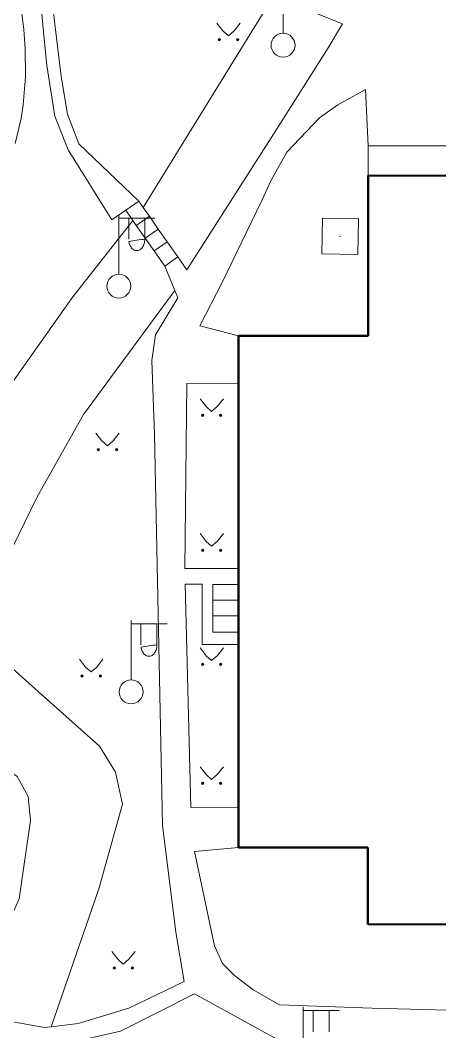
# Model space of a CAD drawing. Extents: x 1000 to 4000, y -5000 to -1000.
# Drawn here: x 1497.9 to 1532.9, y -4349.3 to -4264.8 of the extents above; entities that cross this region are included whole.
import ezdxf

# ---------------------------------------------------------------- set-up
doc = ezdxf.new("R2010")
doc.units = 0
doc.header["$MEASUREMENT"] = 0
for name, color, linetype in [('СЛОЙ_24', 7, 'CONTINUOUS'), ('СЛОЙ_25', 7, 'CONTINUOUS'), ('СЛОЙ_3', 7, 'CONTINUOUS'), ('СЛОЙ_37', 7, 'CONTINUOUS'), ('СЛОЙ_41', 7, 'CONTINUOUS'), ('СЛОЙ_50', 7, 'CONTINUOUS'), ('СЛОЙ_6', 7, 'CONTINUOUS'), ('СЛОЙ_7', 7, 'CONTINUOUS')]:
    doc.layers.add(name, color=color, linetype=linetype)

msp = doc.modelspace()

# ---------------------------------------------------------------- linework, layer by layer
at = {"layer": 'СЛОЙ_24', "color": 253, "linetype": 'Continuous', "lineweight": 0}
msp.add_line((1516.096, -4310.629), (1511.615, -4310.629), dxfattribs=at)
for points in [[(1506.692, -4280.684), (1505.54, -4281.469), (1501.882, -4275.621), (1501.08, -4273.586), (1500.771, -4272.804), (1500.111, -4268.596), (1499.794, -4265.488), (1499.387, -4260.919)], [(1500.47, -4261.377), (1500.72, -4264.643), (1501.288, -4269.505), (1501.832, -4272.659), (1502.784, -4275.132), (1507.785, -4279.921)], [(1523.603, -4267.105), (1524.788, -4265.105), (1522.342, -4264.122)], [(1523.603, -4267.105), (1519.27, -4273.934), (1511.796, -4285.66), (1511.035, -4284.579)], [(1526.951, -4275.303), (1526.701, -4270.596), (1524.396, -4271.856), (1522.877, -4272.96), (1520.146, -4275.817), (1518.835, -4278.173), (1518.067, -4279.877), (1514.755, -4286.715), (1512.881, -4290.343), (1516.096, -4291.164)], [(1509.943, -4285.342), (1510.78, -4287.379)], [(1510.78, -4287.379), (1511.041, -4288.013), (1509.162, -4291.087), (1508.87, -4293.235), (1509.079, -4299.417), (1509.747, -4332.083), (1510.874, -4341.022), (1511.573, -4345.136)], [(1516.096, -4295.182), (1511.796, -4295.147), (1511.615, -4310.629)], [(1511.66, -4311.924), (1513.07, -4311.924), (1513.07, -4316.979), (1516.096, -4316.979)], [(1511.66, -4311.924), (1512.13, -4330.584), (1516.096, -4330.636)], [(1516.096, -4333.937), (1512.424, -4334.26), (1514.11, -4342.147), (1514.781, -4343.634)], [(1514.781, -4343.634), (1515.779, -4344.636), (1517.335, -4345.839), (1519.52, -4347.084), (1527.284, -4347.369), (1536.755, -4347.61)], [(1511.573, -4345.136), (1506.949, -4347.371), (1502.715, -4348.641), (1500.471, -4348.92)], [(1512.435, -4346.165), (1506.255, -4349.296), (1501.599, -4350.34), (1499.936, -4350.541)], [(1512.435, -4346.165), (1523.833, -4352.428), (1531.693, -4370.388), (1531.308, -4371.205)], [(1499.892, -4348.992), (1495.238, -4348.155)], [(1500.471, -4348.92), (1499.892, -4348.992)]]:
    msp.add_lwpolyline(points, dxfattribs=at)
at = {"layer": 'СЛОЙ_25', "color": 253, "linetype": 'Continuous', "lineweight": 0}
for points in [[(1507.785, -4279.921), (1506.692, -4280.684)], [(1508.158, -4280.456), (1507.785, -4279.921)], [(1506.692, -4280.684), (1507.295, -4281.548)], [(1511.035, -4284.579), (1510.154, -4283.316), (1509.41, -4282.25), (1508.666, -4281.184), (1508.158, -4280.456)], [(1507.295, -4281.548), (1507.573, -4281.947), (1508.317, -4283.013), (1509.061, -4284.079), (1509.943, -4285.342)], [(1508.666, -4281.184), (1507.573, -4281.947)], [(1509.41, -4282.25), (1508.317, -4283.013)], [(1510.154, -4283.316), (1509.061, -4284.079)], [(1509.943, -4285.342), (1511.035, -4284.579)]]:
    msp.add_lwpolyline(points, dxfattribs=at)
at = {"layer": 'СЛОЙ_3', "color": 253, "linetype": 'Continuous', "lineweight": 0}
for p, q in [((1519.828, -4265.882), (1519.828, -4260.882)), ((1506.113, -4286.026), (1506.113, -4281.026)), ((1506.113, -4284.026), (1506.113, -4281.026)), ((1506.113, -4281.34), (1509.113, -4281.34)), ((1506.934, -4283.108), (1506.934, -4281.34)), ((1508.276, -4283.108), (1508.276, -4281.34)), ((1523.076, -4284.327), (1523.121, -4281.328)), ((1523.121, -4281.328), (1526.12, -4281.372)), ((1526.076, -4284.372), (1526.12, -4281.372)), ((1526.076, -4284.372), (1523.076, -4284.327)), ((1507.136, -4319.93), (1507.136, -4314.93)), ((1507.136, -4317.93), (1507.136, -4314.93)), ((1507.136, -4315.244), (1510.136, -4315.244)), ((1507.957, -4317.012), (1507.957, -4315.244)), ((1509.299, -4317.012), (1509.299, -4315.244)), ((1521.522, -4352.255), (1521.522, -4347.255)), ((1521.522, -4350.255), (1521.522, -4347.255)), ((1521.522, -4347.569), (1524.522, -4347.569)), ((1522.343, -4349.337), (1522.343, -4347.569)), ((1523.685, -4349.337), (1523.685, -4347.569))]:
    msp.add_line(p, q, dxfattribs=at)
for points in [[(1508.276, -4283.108, -0.035191), (1508.263, -4283.292, -0.036545), (1508.225, -4283.469, -0.03934), (1508.163, -4283.632, -0.0437), (1508.08, -4283.775, -0.049642), (1507.978, -4283.892, -0.056748), (1507.862, -4283.979, -0.0637), (1507.736, -4284.033, -0.068204), (1507.605, -4284.051, -0.068204), (1507.474, -4284.033, -0.0637), (1507.348, -4283.979, -0.056748), (1507.232, -4283.892, -0.049642), (1507.13, -4283.775, -0.0437), (1507.047, -4283.632, -0.03934), (1506.985, -4283.469, -0.036545), (1506.947, -4283.292, -0.035191)], [(1509.299, -4317.012, -0.035191), (1509.286, -4317.196, -0.036545), (1509.248, -4317.373, -0.03934), (1509.186, -4317.536, -0.0437), (1509.103, -4317.679, -0.049642), (1509.001, -4317.796, -0.056748), (1508.885, -4317.883, -0.0637), (1508.759, -4317.937, -0.068204), (1508.628, -4317.955, -0.068204), (1508.497, -4317.937, -0.0637), (1508.371, -4317.883, -0.056748), (1508.255, -4317.796, -0.049642), (1508.153, -4317.679, -0.0437), (1508.07, -4317.536, -0.03934), (1508.008, -4317.373, -0.036545), (1507.97, -4317.196, -0.035191)]]:
    msp.add_lwpolyline(points, format="xyb", close=True, dxfattribs=at)
for centre in [(1519.828, -4266.882), (1506.113, -4287.026), (1507.136, -4320.93)]:
    msp.add_circle(centre, 1, dxfattribs=at)
msp.add_point((1524.598, -4282.85), dxfattribs=at)
at = {"layer": 'СЛОЙ_37', "color": 253, "linetype": 'Continuous', "lineweight": 0}
msp.add_line((1508.158, -4280.456), (1518.634, -4263.421), dxfattribs=at)
for points in [[(1491.153, -4346.448), (1493.356, -4346.102), (1494.608, -4345.267), (1495.736, -4342.76), (1497.779, -4338.217), (1498.742, -4331.691), (1498.533, -4329.686), (1497.615, -4328.015), (1491.978, -4324.214), (1489.224, -4322.356), (1486.989, -4320.302), (1485.444, -4318.005), (1485.236, -4316.334), (1488.117, -4310.486), (1491.874, -4303.802), (1495.155, -4297.967), (1502.187, -4288.033), (1507.295, -4281.548)], [(1500.471, -4348.92), (1504.448, -4337.383), (1506.411, -4330.324), (1505.826, -4327.633), (1504.49, -4325.461), (1499.897, -4321.367), (1494.544, -4316.595), (1494.094, -4315.185), (1496.14, -4311.037), (1499.295, -4304.638), (1503.154, -4297.753), (1510.78, -4287.379)]]:
    msp.add_lwpolyline(points, dxfattribs=at)
at = {"layer": 'СЛОЙ_41', "color": 253, "linetype": 'Continuous', "lineweight": 0}
for p, q in [((1514.297, -4265.048), (1514.807, -4265.698)), ((1514.807, -4265.698), (1515.267, -4266.108)), ((1515.737, -4265.698), (1515.267, -4266.108)), ((1516.247, -4265.048), (1515.737, -4265.698)), ((1512.894, -4296.428), (1513.404, -4297.078)), ((1514.844, -4296.428), (1514.334, -4297.078)), ((1513.404, -4297.078), (1513.864, -4297.488)), ((1514.334, -4297.078), (1513.864, -4297.488)), ((1504.19, -4299.306), (1504.7, -4299.956)), ((1506.14, -4299.306), (1505.63, -4299.956)), ((1504.7, -4299.956), (1505.16, -4300.366)), ((1505.63, -4299.956), (1505.16, -4300.366)), ((1512.894, -4307.706), (1513.404, -4308.356)), ((1514.844, -4307.706), (1514.334, -4308.356)), ((1513.404, -4308.356), (1513.864, -4308.766)), ((1514.334, -4308.356), (1513.864, -4308.766)), ((1512.894, -4317.255), (1513.404, -4317.905)), ((1514.844, -4317.255), (1514.334, -4317.905)), ((1513.404, -4317.905), (1513.864, -4318.315)), ((1514.334, -4317.905), (1513.864, -4318.315)), ((1502.825, -4318.203), (1503.335, -4318.853)), ((1503.335, -4318.853), (1503.795, -4319.263)), ((1504.265, -4318.853), (1503.795, -4319.263)), ((1504.775, -4318.203), (1504.265, -4318.853)), ((1512.894, -4327.197), (1513.404, -4327.847)), ((1514.844, -4327.197), (1514.334, -4327.847)), ((1513.404, -4327.847), (1513.864, -4328.257)), ((1514.334, -4327.847), (1513.864, -4328.257)), ((1505.517, -4342.624), (1506.027, -4343.274)), ((1507.467, -4342.624), (1506.957, -4343.274)), ((1506.027, -4343.274), (1506.487, -4343.684)), ((1506.957, -4343.274), (1506.487, -4343.684))]:
    msp.add_line(p, q, dxfattribs=at)
for centre in [(1514.511, -4266.436), (1516.032, -4266.436), (1513.108, -4297.816), (1514.629, -4297.816), (1504.404, -4300.696), (1505.925, -4300.696), (1513.108, -4309.094), (1514.629, -4309.094), (1513.108, -4318.643), (1514.629, -4318.643), (1503.039, -4319.593), (1504.56, -4319.593), (1513.108, -4328.585), (1514.629, -4328.585), (1505.731, -4344.012), (1507.252, -4344.012)]:
    msp.add_circle(centre, 0.0976, dxfattribs=at)
for points in [[(1514.415, -4266.455), (1514.413, -4266.436), (1514.415, -4266.417)], [(1514.42, -4266.473), (1514.415, -4266.417), (1514.42, -4266.399)], [(1514.415, -4266.455), (1514.415, -4266.417), (1514.42, -4266.473)], [(1514.429, -4266.49), (1514.42, -4266.399), (1514.429, -4266.382)], [(1514.42, -4266.473), (1514.42, -4266.399), (1514.429, -4266.49)], [(1514.442, -4266.505), (1514.429, -4266.382), (1514.442, -4266.367)], [(1514.429, -4266.49), (1514.429, -4266.382), (1514.442, -4266.505)], [(1514.456, -4266.517), (1514.442, -4266.367), (1514.456, -4266.355)], [(1514.442, -4266.505), (1514.442, -4266.367), (1514.456, -4266.517)], [(1514.473, -4266.526), (1514.456, -4266.355), (1514.473, -4266.346)], [(1514.456, -4266.517), (1514.456, -4266.355), (1514.473, -4266.526)], [(1514.492, -4266.532), (1514.473, -4266.346), (1514.492, -4266.34)], [(1514.473, -4266.526), (1514.473, -4266.346), (1514.492, -4266.532)], [(1514.511, -4266.534), (1514.492, -4266.34), (1514.511, -4266.338)], [(1514.492, -4266.532), (1514.492, -4266.34), (1514.511, -4266.534)], [(1515.936, -4266.455), (1515.934, -4266.436), (1515.936, -4266.417)], [(1515.941, -4266.473), (1515.936, -4266.417), (1515.941, -4266.399)], [(1515.936, -4266.455), (1515.936, -4266.417), (1515.941, -4266.473)], [(1515.95, -4266.49), (1515.941, -4266.399), (1515.95, -4266.382)], [(1515.941, -4266.473), (1515.941, -4266.399), (1515.95, -4266.49)], [(1515.963, -4266.505), (1515.95, -4266.382), (1515.963, -4266.367)], [(1515.95, -4266.49), (1515.95, -4266.382), (1515.963, -4266.505)], [(1515.977, -4266.517), (1515.963, -4266.367), (1515.977, -4266.355)], [(1515.963, -4266.505), (1515.963, -4266.367), (1515.977, -4266.517)], [(1515.994, -4266.526), (1515.977, -4266.355), (1515.994, -4266.346)], [(1515.977, -4266.517), (1515.977, -4266.355), (1515.994, -4266.526)], [(1516.013, -4266.532), (1515.994, -4266.346), (1516.013, -4266.34)], [(1515.994, -4266.526), (1515.994, -4266.346), (1516.013, -4266.532)], [(1516.032, -4266.534), (1516.013, -4266.34), (1516.032, -4266.338)], [(1516.013, -4266.532), (1516.013, -4266.34), (1516.032, -4266.534)], [(1513.012, -4297.835), (1513.01, -4297.816), (1513.012, -4297.797)], [(1513.017, -4297.853), (1513.012, -4297.797), (1513.017, -4297.779)], [(1513.012, -4297.835), (1513.012, -4297.797), (1513.017, -4297.853)], [(1513.026, -4297.87), (1513.017, -4297.779), (1513.026, -4297.762)], [(1513.017, -4297.853), (1513.017, -4297.779), (1513.026, -4297.87)], [(1513.039, -4297.885), (1513.026, -4297.762), (1513.039, -4297.747)], [(1513.026, -4297.87), (1513.026, -4297.762), (1513.039, -4297.885)], [(1513.053, -4297.897), (1513.039, -4297.747), (1513.053, -4297.735)], [(1513.039, -4297.885), (1513.039, -4297.747), (1513.053, -4297.897)], [(1513.07, -4297.906), (1513.053, -4297.735), (1513.07, -4297.726)], [(1513.053, -4297.897), (1513.053, -4297.735), (1513.07, -4297.906)], [(1513.089, -4297.912), (1513.07, -4297.726), (1513.089, -4297.72)], [(1513.07, -4297.906), (1513.07, -4297.726), (1513.089, -4297.912)], [(1513.108, -4297.914), (1513.089, -4297.72), (1513.108, -4297.718)], [(1513.089, -4297.912), (1513.089, -4297.72), (1513.108, -4297.914)], [(1514.533, -4297.835), (1514.531, -4297.816), (1514.533, -4297.797)], [(1514.538, -4297.853), (1514.533, -4297.797), (1514.538, -4297.779)], [(1514.533, -4297.835), (1514.533, -4297.797), (1514.538, -4297.853)], [(1514.547, -4297.87), (1514.538, -4297.779), (1514.547, -4297.762)], [(1514.538, -4297.853), (1514.538, -4297.779), (1514.547, -4297.87)], [(1514.56, -4297.885), (1514.547, -4297.762), (1514.56, -4297.747)], [(1514.547, -4297.87), (1514.547, -4297.762), (1514.56, -4297.885)], [(1514.574, -4297.897), (1514.56, -4297.747), (1514.574, -4297.735)], [(1514.56, -4297.885), (1514.56, -4297.747), (1514.574, -4297.897)], [(1514.591, -4297.906), (1514.574, -4297.735), (1514.591, -4297.726)], [(1514.574, -4297.897), (1514.574, -4297.735), (1514.591, -4297.906)], [(1514.61, -4297.912), (1514.591, -4297.726), (1514.61, -4297.72)], [(1514.591, -4297.906), (1514.591, -4297.726), (1514.61, -4297.912)], [(1514.629, -4297.914), (1514.61, -4297.72), (1514.629, -4297.718)], [(1514.61, -4297.912), (1514.61, -4297.72), (1514.629, -4297.914)], [(1504.308, -4300.715), (1504.306, -4300.696), (1504.308, -4300.676)], [(1504.314, -4300.733), (1504.308, -4300.676), (1504.314, -4300.658)], [(1504.308, -4300.715), (1504.308, -4300.676), (1504.314, -4300.733)], [(1504.323, -4300.75), (1504.314, -4300.658), (1504.323, -4300.641)], [(1504.314, -4300.733), (1504.314, -4300.658), (1504.323, -4300.75)], [(1504.335, -4300.765), (1504.323, -4300.641), (1504.335, -4300.627)], [(1504.323, -4300.75), (1504.323, -4300.641), (1504.335, -4300.765)], [(1504.35, -4300.777), (1504.335, -4300.627), (1504.35, -4300.614)], [(1504.335, -4300.765), (1504.335, -4300.627), (1504.35, -4300.777)], [(1504.367, -4300.786), (1504.35, -4300.614), (1504.367, -4300.605)], [(1504.35, -4300.777), (1504.35, -4300.614), (1504.367, -4300.786)], [(1504.385, -4300.791), (1504.367, -4300.605), (1504.385, -4300.6)], [(1504.367, -4300.786), (1504.367, -4300.605), (1504.385, -4300.791)], [(1504.404, -4300.793), (1504.385, -4300.6), (1504.404, -4300.598)], [(1504.385, -4300.791), (1504.385, -4300.6), (1504.404, -4300.793)], [(1505.829, -4300.715), (1505.827, -4300.696), (1505.829, -4300.676)], [(1505.835, -4300.733), (1505.829, -4300.676), (1505.835, -4300.658)], [(1505.829, -4300.715), (1505.829, -4300.676), (1505.835, -4300.733)], [(1505.844, -4300.75), (1505.835, -4300.658), (1505.844, -4300.641)], [(1505.835, -4300.733), (1505.835, -4300.658), (1505.844, -4300.75)], [(1505.856, -4300.765), (1505.844, -4300.641), (1505.856, -4300.627)], [(1505.844, -4300.75), (1505.844, -4300.641), (1505.856, -4300.765)], [(1505.871, -4300.777), (1505.856, -4300.627), (1505.871, -4300.614)], [(1505.856, -4300.765), (1505.856, -4300.627), (1505.871, -4300.777)], [(1505.888, -4300.786), (1505.871, -4300.614), (1505.888, -4300.605)], [(1505.871, -4300.777), (1505.871, -4300.614), (1505.888, -4300.786)], [(1505.906, -4300.791), (1505.888, -4300.605), (1505.906, -4300.6)], [(1505.888, -4300.786), (1505.888, -4300.605), (1505.906, -4300.791)], [(1505.925, -4300.793), (1505.906, -4300.6), (1505.925, -4300.598)], [(1505.906, -4300.791), (1505.906, -4300.6), (1505.925, -4300.793)], [(1513.012, -4309.113), (1513.01, -4309.094), (1513.012, -4309.075)], [(1513.017, -4309.131), (1513.012, -4309.075), (1513.017, -4309.057)], [(1513.012, -4309.113), (1513.012, -4309.075), (1513.017, -4309.131)], [(1513.026, -4309.148), (1513.017, -4309.057), (1513.026, -4309.04)], [(1513.017, -4309.131), (1513.017, -4309.057), (1513.026, -4309.148)], [(1513.039, -4309.163), (1513.026, -4309.04), (1513.039, -4309.025)], [(1513.026, -4309.148), (1513.026, -4309.04), (1513.039, -4309.163)], [(1513.053, -4309.175), (1513.039, -4309.025), (1513.053, -4309.013)], [(1513.039, -4309.163), (1513.039, -4309.025), (1513.053, -4309.175)], [(1513.07, -4309.184), (1513.053, -4309.013), (1513.07, -4309.004)], [(1513.053, -4309.175), (1513.053, -4309.013), (1513.07, -4309.184)], [(1513.089, -4309.19), (1513.07, -4309.004), (1513.089, -4308.998)], [(1513.07, -4309.184), (1513.07, -4309.004), (1513.089, -4309.19)], [(1513.108, -4309.192), (1513.089, -4308.998), (1513.108, -4308.996)], [(1513.089, -4309.19), (1513.089, -4308.998), (1513.108, -4309.192)], [(1514.533, -4309.113), (1514.531, -4309.094), (1514.533, -4309.075)], [(1514.538, -4309.131), (1514.533, -4309.075), (1514.538, -4309.057)], [(1514.533, -4309.113), (1514.533, -4309.075), (1514.538, -4309.131)], [(1514.547, -4309.148), (1514.538, -4309.057), (1514.547, -4309.04)], [(1514.538, -4309.131), (1514.538, -4309.057), (1514.547, -4309.148)], [(1514.56, -4309.163), (1514.547, -4309.04), (1514.56, -4309.025)], [(1514.547, -4309.148), (1514.547, -4309.04), (1514.56, -4309.163)], [(1514.574, -4309.175), (1514.56, -4309.025), (1514.574, -4309.013)], [(1514.56, -4309.163), (1514.56, -4309.025), (1514.574, -4309.175)], [(1514.591, -4309.184), (1514.574, -4309.013), (1514.591, -4309.004)], [(1514.574, -4309.175), (1514.574, -4309.013), (1514.591, -4309.184)], [(1514.61, -4309.19), (1514.591, -4309.004), (1514.61, -4308.998)], [(1514.591, -4309.184), (1514.591, -4309.004), (1514.61, -4309.19)], [(1514.629, -4309.192), (1514.61, -4308.998), (1514.629, -4308.996)], [(1514.61, -4309.19), (1514.61, -4308.998), (1514.629, -4309.192)], [(1513.012, -4318.662), (1513.01, -4318.643), (1513.012, -4318.624)], [(1513.017, -4318.68), (1513.012, -4318.624), (1513.017, -4318.606)], [(1513.012, -4318.662), (1513.012, -4318.624), (1513.017, -4318.68)], [(1513.026, -4318.697), (1513.017, -4318.606), (1513.026, -4318.589)], [(1513.017, -4318.68), (1513.017, -4318.606), (1513.026, -4318.697)], [(1513.039, -4318.712), (1513.026, -4318.589), (1513.039, -4318.574)], [(1513.026, -4318.697), (1513.026, -4318.589), (1513.039, -4318.712)], [(1513.053, -4318.724), (1513.039, -4318.574), (1513.053, -4318.562)], [(1513.039, -4318.712), (1513.039, -4318.574), (1513.053, -4318.724)], [(1513.07, -4318.733), (1513.053, -4318.562), (1513.07, -4318.553)], [(1513.053, -4318.724), (1513.053, -4318.562), (1513.07, -4318.733)], [(1513.089, -4318.739), (1513.07, -4318.553), (1513.089, -4318.547)], [(1513.07, -4318.733), (1513.07, -4318.553), (1513.089, -4318.739)], [(1513.108, -4318.741), (1513.089, -4318.547), (1513.108, -4318.545)], [(1513.089, -4318.739), (1513.089, -4318.547), (1513.108, -4318.741)], [(1514.533, -4318.662), (1514.531, -4318.643), (1514.533, -4318.624)], [(1514.538, -4318.68), (1514.533, -4318.624), (1514.538, -4318.606)], [(1514.533, -4318.662), (1514.533, -4318.624), (1514.538, -4318.68)], [(1514.547, -4318.697), (1514.538, -4318.606), (1514.547, -4318.589)], [(1514.538, -4318.68), (1514.538, -4318.606), (1514.547, -4318.697)], [(1514.56, -4318.712), (1514.547, -4318.589), (1514.56, -4318.574)], [(1514.547, -4318.697), (1514.547, -4318.589), (1514.56, -4318.712)], [(1514.574, -4318.724), (1514.56, -4318.574), (1514.574, -4318.562)], [(1514.56, -4318.712), (1514.56, -4318.574), (1514.574, -4318.724)], [(1514.591, -4318.733), (1514.574, -4318.562), (1514.591, -4318.553)], [(1514.574, -4318.724), (1514.574, -4318.562), (1514.591, -4318.733)], [(1514.61, -4318.739), (1514.591, -4318.553), (1514.61, -4318.547)], [(1514.591, -4318.733), (1514.591, -4318.553), (1514.61, -4318.739)], [(1514.629, -4318.741), (1514.61, -4318.547), (1514.629, -4318.545)], [(1514.61, -4318.739), (1514.61, -4318.547), (1514.629, -4318.741)], [(1502.943, -4319.612), (1502.941, -4319.593), (1502.943, -4319.573)], [(1502.949, -4319.63), (1502.943, -4319.573), (1502.949, -4319.555)], [(1502.943, -4319.612), (1502.943, -4319.573), (1502.949, -4319.63)], [(1502.958, -4319.647), (1502.949, -4319.555), (1502.958, -4319.538)], [(1502.949, -4319.63), (1502.949, -4319.555), (1502.958, -4319.647)], [(1502.97, -4319.662), (1502.958, -4319.538), (1502.97, -4319.524)], [(1502.958, -4319.647), (1502.958, -4319.538), (1502.97, -4319.662)], [(1502.985, -4319.674), (1502.97, -4319.524), (1502.985, -4319.511)], [(1502.97, -4319.662), (1502.97, -4319.524), (1502.985, -4319.674)], [(1503.002, -4319.683), (1502.985, -4319.511), (1503.002, -4319.502)], [(1502.985, -4319.674), (1502.985, -4319.511), (1503.002, -4319.683)], [(1503.02, -4319.688), (1503.002, -4319.502), (1503.02, -4319.497)], [(1503.002, -4319.683), (1503.002, -4319.502), (1503.02, -4319.688)], [(1503.039, -4319.69), (1503.02, -4319.497), (1503.039, -4319.495)], [(1503.02, -4319.688), (1503.02, -4319.497), (1503.039, -4319.69)], [(1504.464, -4319.612), (1504.462, -4319.593), (1504.464, -4319.573)], [(1504.47, -4319.63), (1504.464, -4319.573), (1504.47, -4319.555)], [(1504.464, -4319.612), (1504.464, -4319.573), (1504.47, -4319.63)], [(1504.479, -4319.647), (1504.47, -4319.555), (1504.479, -4319.538)], [(1504.47, -4319.63), (1504.47, -4319.555), (1504.479, -4319.647)], [(1504.491, -4319.662), (1504.479, -4319.538), (1504.491, -4319.524)], [(1504.479, -4319.647), (1504.479, -4319.538), (1504.491, -4319.662)], [(1504.506, -4319.674), (1504.491, -4319.524), (1504.506, -4319.511)], [(1504.491, -4319.662), (1504.491, -4319.524), (1504.506, -4319.674)], [(1504.523, -4319.683), (1504.506, -4319.511), (1504.523, -4319.502)], [(1504.506, -4319.674), (1504.506, -4319.511), (1504.523, -4319.683)], [(1504.541, -4319.688), (1504.523, -4319.502), (1504.541, -4319.497)], [(1504.523, -4319.683), (1504.523, -4319.502), (1504.541, -4319.688)], [(1504.56, -4319.69), (1504.541, -4319.497), (1504.56, -4319.495)], [(1504.541, -4319.688), (1504.541, -4319.497), (1504.56, -4319.69)], [(1513.012, -4328.604), (1513.01, -4328.585), (1513.012, -4328.566)], [(1513.017, -4328.622), (1513.012, -4328.566), (1513.017, -4328.548)], [(1513.012, -4328.604), (1513.012, -4328.566), (1513.017, -4328.622)], [(1513.026, -4328.639), (1513.017, -4328.548), (1513.026, -4328.531)], [(1513.017, -4328.622), (1513.017, -4328.548), (1513.026, -4328.639)], [(1513.039, -4328.654), (1513.026, -4328.531), (1513.039, -4328.516)], [(1513.026, -4328.639), (1513.026, -4328.531), (1513.039, -4328.654)], [(1513.053, -4328.666), (1513.039, -4328.516), (1513.053, -4328.504)], [(1513.039, -4328.654), (1513.039, -4328.516), (1513.053, -4328.666)], [(1513.07, -4328.675), (1513.053, -4328.504), (1513.07, -4328.495)], [(1513.053, -4328.666), (1513.053, -4328.504), (1513.07, -4328.675)], [(1513.089, -4328.681), (1513.07, -4328.495), (1513.089, -4328.489)], [(1513.07, -4328.675), (1513.07, -4328.495), (1513.089, -4328.681)], [(1513.108, -4328.683), (1513.089, -4328.489), (1513.108, -4328.487)], [(1513.089, -4328.681), (1513.089, -4328.489), (1513.108, -4328.683)], [(1514.533, -4328.604), (1514.531, -4328.585), (1514.533, -4328.566)], [(1514.538, -4328.622), (1514.533, -4328.566), (1514.538, -4328.548)], [(1514.533, -4328.604), (1514.533, -4328.566), (1514.538, -4328.622)], [(1514.547, -4328.639), (1514.538, -4328.548), (1514.547, -4328.531)], [(1514.538, -4328.622), (1514.538, -4328.548), (1514.547, -4328.639)], [(1514.56, -4328.654), (1514.547, -4328.531), (1514.56, -4328.516)], [(1514.547, -4328.639), (1514.547, -4328.531), (1514.56, -4328.654)], [(1514.574, -4328.666), (1514.56, -4328.516), (1514.574, -4328.504)], [(1514.56, -4328.654), (1514.56, -4328.516), (1514.574, -4328.666)], [(1514.591, -4328.675), (1514.574, -4328.504), (1514.591, -4328.495)], [(1514.574, -4328.666), (1514.574, -4328.504), (1514.591, -4328.675)], [(1514.61, -4328.681), (1514.591, -4328.495), (1514.61, -4328.489)], [(1514.591, -4328.675), (1514.591, -4328.495), (1514.61, -4328.681)], [(1514.629, -4328.683), (1514.61, -4328.489), (1514.629, -4328.487)], [(1514.61, -4328.681), (1514.61, -4328.489), (1514.629, -4328.683)], [(1505.635, -4344.031), (1505.633, -4344.012), (1505.635, -4343.993)], [(1505.64, -4344.049), (1505.635, -4343.993), (1505.64, -4343.975)], [(1505.635, -4344.031), (1505.635, -4343.993), (1505.64, -4344.049)], [(1505.649, -4344.066), (1505.64, -4343.975), (1505.649, -4343.958)], [(1505.64, -4344.049), (1505.64, -4343.975), (1505.649, -4344.066)], [(1505.662, -4344.081), (1505.649, -4343.958), (1505.662, -4343.943)], [(1505.649, -4344.066), (1505.649, -4343.958), (1505.662, -4344.081)], [(1505.676, -4344.093), (1505.662, -4343.943), (1505.676, -4343.931)], [(1505.662, -4344.081), (1505.662, -4343.943), (1505.676, -4344.093)], [(1505.693, -4344.102), (1505.676, -4343.931), (1505.693, -4343.922)], [(1505.676, -4344.093), (1505.676, -4343.931), (1505.693, -4344.102)], [(1505.712, -4344.108), (1505.693, -4343.922), (1505.712, -4343.916)], [(1505.693, -4344.102), (1505.693, -4343.922), (1505.712, -4344.108)], [(1505.731, -4344.11), (1505.712, -4343.916), (1505.731, -4343.914)], [(1505.712, -4344.108), (1505.712, -4343.916), (1505.731, -4344.11)], [(1507.156, -4344.031), (1507.154, -4344.012), (1507.156, -4343.993)], [(1507.161, -4344.049), (1507.156, -4343.993), (1507.161, -4343.975)], [(1507.156, -4344.031), (1507.156, -4343.993), (1507.161, -4344.049)], [(1507.17, -4344.066), (1507.161, -4343.975), (1507.17, -4343.958)], [(1507.161, -4344.049), (1507.161, -4343.975), (1507.17, -4344.066)], [(1507.183, -4344.081), (1507.17, -4343.958), (1507.183, -4343.943)], [(1507.17, -4344.066), (1507.17, -4343.958), (1507.183, -4344.081)], [(1507.197, -4344.093), (1507.183, -4343.943), (1507.197, -4343.931)], [(1507.183, -4344.081), (1507.183, -4343.943), (1507.197, -4344.093)], [(1507.214, -4344.102), (1507.197, -4343.931), (1507.214, -4343.922)], [(1507.197, -4344.093), (1507.197, -4343.931), (1507.214, -4344.102)], [(1507.233, -4344.108), (1507.214, -4343.922), (1507.233, -4343.916)], [(1507.214, -4344.102), (1507.214, -4343.922), (1507.233, -4344.108)], [(1507.252, -4344.11), (1507.233, -4343.916), (1507.252, -4343.914)], [(1507.233, -4344.108), (1507.233, -4343.916), (1507.252, -4344.11)]]:
    msp.add_solid(points, dxfattribs=at)
at = {"layer": 'СЛОЙ_41', "color": 253, "linetype": 'Continuous', "lineweight": 0, "extrusion": (0, 0, -1)}
for points in [[(-1514.511, -4266.534), (-1514.511, -4266.338), (-1514.53, -4266.532)], [(-1514.53, -4266.532), (-1514.511, -4266.338), (-1514.53, -4266.34)], [(-1514.53, -4266.532), (-1514.53, -4266.34), (-1514.548, -4266.526)], [(-1514.548, -4266.526), (-1514.53, -4266.34), (-1514.548, -4266.346)], [(-1514.548, -4266.526), (-1514.548, -4266.346), (-1514.565, -4266.517)], [(-1514.565, -4266.517), (-1514.548, -4266.346), (-1514.565, -4266.355)], [(-1514.565, -4266.517), (-1514.565, -4266.355), (-1514.58, -4266.505)], [(-1514.58, -4266.505), (-1514.565, -4266.355), (-1514.58, -4266.367)], [(-1514.58, -4266.505), (-1514.58, -4266.367), (-1514.592, -4266.49)], [(-1514.592, -4266.49), (-1514.58, -4266.367), (-1514.592, -4266.382)], [(-1514.592, -4266.49), (-1514.592, -4266.382), (-1514.601, -4266.473)], [(-1514.601, -4266.473), (-1514.592, -4266.382), (-1514.601, -4266.399)], [(-1514.601, -4266.473), (-1514.601, -4266.399), (-1514.606, -4266.455)], [(-1514.606, -4266.455), (-1514.601, -4266.399), (-1514.606, -4266.417)], [(-1514.606, -4266.455), (-1514.606, -4266.417), (-1514.608, -4266.436)], [(-1516.032, -4266.534), (-1516.032, -4266.338), (-1516.051, -4266.532)], [(-1516.051, -4266.532), (-1516.032, -4266.338), (-1516.051, -4266.34)], [(-1516.051, -4266.532), (-1516.051, -4266.34), (-1516.069, -4266.526)], [(-1516.069, -4266.526), (-1516.051, -4266.34), (-1516.069, -4266.346)], [(-1516.069, -4266.526), (-1516.069, -4266.346), (-1516.086, -4266.517)], [(-1516.086, -4266.517), (-1516.069, -4266.346), (-1516.086, -4266.355)], [(-1516.086, -4266.517), (-1516.086, -4266.355), (-1516.101, -4266.505)], [(-1516.101, -4266.505), (-1516.086, -4266.355), (-1516.101, -4266.367)], [(-1516.101, -4266.505), (-1516.101, -4266.367), (-1516.113, -4266.49)], [(-1516.113, -4266.49), (-1516.101, -4266.367), (-1516.113, -4266.382)], [(-1516.113, -4266.49), (-1516.113, -4266.382), (-1516.122, -4266.473)], [(-1516.122, -4266.473), (-1516.113, -4266.382), (-1516.122, -4266.399)], [(-1516.122, -4266.473), (-1516.122, -4266.399), (-1516.127, -4266.455)], [(-1516.127, -4266.455), (-1516.122, -4266.399), (-1516.127, -4266.417)], [(-1516.127, -4266.455), (-1516.127, -4266.417), (-1516.129, -4266.436)], [(-1513.108, -4297.914), (-1513.108, -4297.718), (-1513.127, -4297.912)], [(-1513.127, -4297.912), (-1513.108, -4297.718), (-1513.127, -4297.72)], [(-1513.127, -4297.912), (-1513.127, -4297.72), (-1513.145, -4297.906)], [(-1513.145, -4297.906), (-1513.127, -4297.72), (-1513.145, -4297.726)], [(-1513.145, -4297.906), (-1513.145, -4297.726), (-1513.162, -4297.897)], [(-1513.162, -4297.897), (-1513.145, -4297.726), (-1513.162, -4297.735)], [(-1513.162, -4297.897), (-1513.162, -4297.735), (-1513.177, -4297.885)], [(-1513.177, -4297.885), (-1513.162, -4297.735), (-1513.177, -4297.747)], [(-1513.177, -4297.885), (-1513.177, -4297.747), (-1513.189, -4297.87)], [(-1513.189, -4297.87), (-1513.177, -4297.747), (-1513.189, -4297.762)], [(-1513.189, -4297.87), (-1513.189, -4297.762), (-1513.198, -4297.853)], [(-1513.198, -4297.853), (-1513.189, -4297.762), (-1513.198, -4297.779)], [(-1513.198, -4297.853), (-1513.198, -4297.779), (-1513.203, -4297.835)], [(-1513.203, -4297.835), (-1513.198, -4297.779), (-1513.203, -4297.797)], [(-1513.203, -4297.835), (-1513.203, -4297.797), (-1513.205, -4297.816)], [(-1514.629, -4297.914), (-1514.629, -4297.718), (-1514.648, -4297.912)], [(-1514.648, -4297.912), (-1514.629, -4297.718), (-1514.648, -4297.72)], [(-1514.648, -4297.912), (-1514.648, -4297.72), (-1514.666, -4297.906)], [(-1514.666, -4297.906), (-1514.648, -4297.72), (-1514.666, -4297.726)], [(-1514.666, -4297.906), (-1514.666, -4297.726), (-1514.683, -4297.897)], [(-1514.683, -4297.897), (-1514.666, -4297.726), (-1514.683, -4297.735)], [(-1514.683, -4297.897), (-1514.683, -4297.735), (-1514.698, -4297.885)], [(-1514.698, -4297.885), (-1514.683, -4297.735), (-1514.698, -4297.747)], [(-1514.698, -4297.885), (-1514.698, -4297.747), (-1514.71, -4297.87)], [(-1514.71, -4297.87), (-1514.698, -4297.747), (-1514.71, -4297.762)], [(-1514.71, -4297.87), (-1514.71, -4297.762), (-1514.719, -4297.853)], [(-1514.719, -4297.853), (-1514.71, -4297.762), (-1514.719, -4297.779)], [(-1514.719, -4297.853), (-1514.719, -4297.779), (-1514.724, -4297.835)], [(-1514.724, -4297.835), (-1514.719, -4297.779), (-1514.724, -4297.797)], [(-1514.724, -4297.835), (-1514.724, -4297.797), (-1514.726, -4297.816)], [(-1504.404, -4300.793), (-1504.404, -4300.598), (-1504.423, -4300.791)], [(-1504.423, -4300.791), (-1504.404, -4300.598), (-1504.423, -4300.6)], [(-1504.423, -4300.791), (-1504.423, -4300.6), (-1504.441, -4300.786)], [(-1504.441, -4300.786), (-1504.423, -4300.6), (-1504.441, -4300.605)], [(-1504.441, -4300.786), (-1504.441, -4300.605), (-1504.458, -4300.777)], [(-1504.458, -4300.777), (-1504.441, -4300.605), (-1504.458, -4300.614)], [(-1504.458, -4300.777), (-1504.458, -4300.614), (-1504.473, -4300.765)], [(-1504.473, -4300.765), (-1504.458, -4300.614), (-1504.473, -4300.627)], [(-1504.473, -4300.765), (-1504.473, -4300.627), (-1504.485, -4300.75)], [(-1504.485, -4300.75), (-1504.473, -4300.627), (-1504.485, -4300.641)], [(-1504.485, -4300.75), (-1504.485, -4300.641), (-1504.494, -4300.733)], [(-1504.494, -4300.733), (-1504.485, -4300.641), (-1504.494, -4300.658)], [(-1504.494, -4300.733), (-1504.494, -4300.658), (-1504.5, -4300.715)], [(-1504.5, -4300.715), (-1504.494, -4300.658), (-1504.5, -4300.676)], [(-1504.5, -4300.715), (-1504.5, -4300.676), (-1504.502, -4300.696)], [(-1505.925, -4300.793), (-1505.925, -4300.598), (-1505.944, -4300.791)], [(-1505.944, -4300.791), (-1505.925, -4300.598), (-1505.944, -4300.6)], [(-1505.944, -4300.791), (-1505.944, -4300.6), (-1505.962, -4300.786)], [(-1505.962, -4300.786), (-1505.944, -4300.6), (-1505.962, -4300.605)], [(-1505.962, -4300.786), (-1505.962, -4300.605), (-1505.979, -4300.777)], [(-1505.979, -4300.777), (-1505.962, -4300.605), (-1505.979, -4300.614)], [(-1505.979, -4300.777), (-1505.979, -4300.614), (-1505.994, -4300.765)], [(-1505.994, -4300.765), (-1505.979, -4300.614), (-1505.994, -4300.627)], [(-1505.994, -4300.765), (-1505.994, -4300.627), (-1506.006, -4300.75)], [(-1506.006, -4300.75), (-1505.994, -4300.627), (-1506.006, -4300.641)], [(-1506.006, -4300.75), (-1506.006, -4300.641), (-1506.015, -4300.733)], [(-1506.015, -4300.733), (-1506.006, -4300.641), (-1506.015, -4300.658)], [(-1506.015, -4300.733), (-1506.015, -4300.658), (-1506.021, -4300.715)], [(-1506.021, -4300.715), (-1506.015, -4300.658), (-1506.021, -4300.676)], [(-1506.021, -4300.715), (-1506.021, -4300.676), (-1506.023, -4300.696)], [(-1513.108, -4309.192), (-1513.108, -4308.996), (-1513.127, -4309.19)], [(-1513.127, -4309.19), (-1513.108, -4308.996), (-1513.127, -4308.998)], [(-1513.127, -4309.19), (-1513.127, -4308.998), (-1513.145, -4309.184)], [(-1513.145, -4309.184), (-1513.127, -4308.998), (-1513.145, -4309.004)], [(-1513.145, -4309.184), (-1513.145, -4309.004), (-1513.162, -4309.175)], [(-1513.162, -4309.175), (-1513.145, -4309.004), (-1513.162, -4309.013)], [(-1513.162, -4309.175), (-1513.162, -4309.013), (-1513.177, -4309.163)], [(-1513.177, -4309.163), (-1513.162, -4309.013), (-1513.177, -4309.025)], [(-1513.177, -4309.163), (-1513.177, -4309.025), (-1513.189, -4309.148)], [(-1513.189, -4309.148), (-1513.177, -4309.025), (-1513.189, -4309.04)], [(-1513.189, -4309.148), (-1513.189, -4309.04), (-1513.198, -4309.131)], [(-1513.198, -4309.131), (-1513.189, -4309.04), (-1513.198, -4309.057)], [(-1513.198, -4309.131), (-1513.198, -4309.057), (-1513.203, -4309.113)], [(-1513.203, -4309.113), (-1513.198, -4309.057), (-1513.203, -4309.075)], [(-1513.203, -4309.113), (-1513.203, -4309.075), (-1513.205, -4309.094)], [(-1514.629, -4309.192), (-1514.629, -4308.996), (-1514.648, -4309.19)], [(-1514.648, -4309.19), (-1514.629, -4308.996), (-1514.648, -4308.998)], [(-1514.648, -4309.19), (-1514.648, -4308.998), (-1514.666, -4309.184)], [(-1514.666, -4309.184), (-1514.648, -4308.998), (-1514.666, -4309.004)], [(-1514.666, -4309.184), (-1514.666, -4309.004), (-1514.683, -4309.175)], [(-1514.683, -4309.175), (-1514.666, -4309.004), (-1514.683, -4309.013)], [(-1514.683, -4309.175), (-1514.683, -4309.013), (-1514.698, -4309.163)], [(-1514.698, -4309.163), (-1514.683, -4309.013), (-1514.698, -4309.025)], [(-1514.698, -4309.163), (-1514.698, -4309.025), (-1514.71, -4309.148)], [(-1514.71, -4309.148), (-1514.698, -4309.025), (-1514.71, -4309.04)], [(-1514.71, -4309.148), (-1514.71, -4309.04), (-1514.719, -4309.131)], [(-1514.719, -4309.131), (-1514.71, -4309.04), (-1514.719, -4309.057)], [(-1514.719, -4309.131), (-1514.719, -4309.057), (-1514.724, -4309.113)], [(-1514.724, -4309.113), (-1514.719, -4309.057), (-1514.724, -4309.075)], [(-1514.724, -4309.113), (-1514.724, -4309.075), (-1514.726, -4309.094)], [(-1513.108, -4318.741), (-1513.108, -4318.545), (-1513.127, -4318.739)], [(-1513.127, -4318.739), (-1513.108, -4318.545), (-1513.127, -4318.547)], [(-1513.127, -4318.739), (-1513.127, -4318.547), (-1513.145, -4318.733)], [(-1513.145, -4318.733), (-1513.127, -4318.547), (-1513.145, -4318.553)], [(-1513.145, -4318.733), (-1513.145, -4318.553), (-1513.162, -4318.724)], [(-1513.162, -4318.724), (-1513.145, -4318.553), (-1513.162, -4318.562)], [(-1513.162, -4318.724), (-1513.162, -4318.562), (-1513.177, -4318.712)], [(-1513.177, -4318.712), (-1513.162, -4318.562), (-1513.177, -4318.574)], [(-1513.177, -4318.712), (-1513.177, -4318.574), (-1513.189, -4318.697)], [(-1513.189, -4318.697), (-1513.177, -4318.574), (-1513.189, -4318.589)], [(-1513.189, -4318.697), (-1513.189, -4318.589), (-1513.198, -4318.68)], [(-1513.198, -4318.68), (-1513.189, -4318.589), (-1513.198, -4318.606)], [(-1513.198, -4318.68), (-1513.198, -4318.606), (-1513.203, -4318.662)], [(-1513.203, -4318.662), (-1513.198, -4318.606), (-1513.203, -4318.624)], [(-1513.203, -4318.662), (-1513.203, -4318.624), (-1513.205, -4318.643)], [(-1514.629, -4318.741), (-1514.629, -4318.545), (-1514.648, -4318.739)], [(-1514.648, -4318.739), (-1514.629, -4318.545), (-1514.648, -4318.547)], [(-1514.648, -4318.739), (-1514.648, -4318.547), (-1514.666, -4318.733)], [(-1514.666, -4318.733), (-1514.648, -4318.547), (-1514.666, -4318.553)], [(-1514.666, -4318.733), (-1514.666, -4318.553), (-1514.683, -4318.724)], [(-1514.683, -4318.724), (-1514.666, -4318.553), (-1514.683, -4318.562)], [(-1514.683, -4318.724), (-1514.683, -4318.562), (-1514.698, -4318.712)], [(-1514.698, -4318.712), (-1514.683, -4318.562), (-1514.698, -4318.574)], [(-1514.698, -4318.712), (-1514.698, -4318.574), (-1514.71, -4318.697)], [(-1514.71, -4318.697), (-1514.698, -4318.574), (-1514.71, -4318.589)], [(-1514.71, -4318.697), (-1514.71, -4318.589), (-1514.719, -4318.68)], [(-1514.719, -4318.68), (-1514.71, -4318.589), (-1514.719, -4318.606)], [(-1514.719, -4318.68), (-1514.719, -4318.606), (-1514.724, -4318.662)], [(-1514.724, -4318.662), (-1514.719, -4318.606), (-1514.724, -4318.624)], [(-1514.724, -4318.662), (-1514.724, -4318.624), (-1514.726, -4318.643)], [(-1503.039, -4319.69), (-1503.039, -4319.495), (-1503.058, -4319.688)], [(-1503.058, -4319.688), (-1503.039, -4319.495), (-1503.058, -4319.497)], [(-1503.058, -4319.688), (-1503.058, -4319.497), (-1503.076, -4319.683)], [(-1503.076, -4319.683), (-1503.058, -4319.497), (-1503.076, -4319.502)], [(-1503.076, -4319.683), (-1503.076, -4319.502), (-1503.093, -4319.674)], [(-1503.093, -4319.674), (-1503.076, -4319.502), (-1503.093, -4319.511)], [(-1503.093, -4319.674), (-1503.093, -4319.511), (-1503.108, -4319.662)], [(-1503.108, -4319.662), (-1503.093, -4319.511), (-1503.108, -4319.524)], [(-1503.108, -4319.662), (-1503.108, -4319.524), (-1503.12, -4319.647)], [(-1503.12, -4319.647), (-1503.108, -4319.524), (-1503.12, -4319.538)], [(-1503.12, -4319.647), (-1503.12, -4319.538), (-1503.129, -4319.63)], [(-1503.129, -4319.63), (-1503.12, -4319.538), (-1503.129, -4319.555)], [(-1503.129, -4319.63), (-1503.129, -4319.555), (-1503.135, -4319.612)], [(-1503.135, -4319.612), (-1503.129, -4319.555), (-1503.135, -4319.573)], [(-1503.135, -4319.612), (-1503.135, -4319.573), (-1503.137, -4319.593)], [(-1504.56, -4319.69), (-1504.56, -4319.495), (-1504.579, -4319.688)], [(-1504.579, -4319.688), (-1504.56, -4319.495), (-1504.579, -4319.497)], [(-1504.579, -4319.688), (-1504.579, -4319.497), (-1504.597, -4319.683)], [(-1504.597, -4319.683), (-1504.579, -4319.497), (-1504.597, -4319.502)], [(-1504.597, -4319.683), (-1504.597, -4319.502), (-1504.614, -4319.674)], [(-1504.614, -4319.674), (-1504.597, -4319.502), (-1504.614, -4319.511)], [(-1504.614, -4319.674), (-1504.614, -4319.511), (-1504.629, -4319.662)], [(-1504.629, -4319.662), (-1504.614, -4319.511), (-1504.629, -4319.524)], [(-1504.629, -4319.662), (-1504.629, -4319.524), (-1504.641, -4319.647)], [(-1504.641, -4319.647), (-1504.629, -4319.524), (-1504.641, -4319.538)], [(-1504.641, -4319.647), (-1504.641, -4319.538), (-1504.65, -4319.63)], [(-1504.65, -4319.63), (-1504.641, -4319.538), (-1504.65, -4319.555)], [(-1504.65, -4319.63), (-1504.65, -4319.555), (-1504.656, -4319.612)], [(-1504.656, -4319.612), (-1504.65, -4319.555), (-1504.656, -4319.573)], [(-1504.656, -4319.612), (-1504.656, -4319.573), (-1504.658, -4319.593)], [(-1513.108, -4328.683), (-1513.108, -4328.487), (-1513.127, -4328.681)], [(-1513.127, -4328.681), (-1513.108, -4328.487), (-1513.127, -4328.489)], [(-1513.127, -4328.681), (-1513.127, -4328.489), (-1513.145, -4328.675)], [(-1513.145, -4328.675), (-1513.127, -4328.489), (-1513.145, -4328.495)], [(-1513.145, -4328.675), (-1513.145, -4328.495), (-1513.162, -4328.666)], [(-1513.162, -4328.666), (-1513.145, -4328.495), (-1513.162, -4328.504)], [(-1513.162, -4328.666), (-1513.162, -4328.504), (-1513.177, -4328.654)], [(-1513.177, -4328.654), (-1513.162, -4328.504), (-1513.177, -4328.516)], [(-1513.177, -4328.654), (-1513.177, -4328.516), (-1513.189, -4328.639)], [(-1513.189, -4328.639), (-1513.177, -4328.516), (-1513.189, -4328.531)], [(-1513.189, -4328.639), (-1513.189, -4328.531), (-1513.198, -4328.622)], [(-1513.198, -4328.622), (-1513.189, -4328.531), (-1513.198, -4328.548)], [(-1513.198, -4328.622), (-1513.198, -4328.548), (-1513.203, -4328.604)], [(-1513.203, -4328.604), (-1513.198, -4328.548), (-1513.203, -4328.566)], [(-1513.203, -4328.604), (-1513.203, -4328.566), (-1513.205, -4328.585)], [(-1514.629, -4328.683), (-1514.629, -4328.487), (-1514.648, -4328.681)], [(-1514.648, -4328.681), (-1514.629, -4328.487), (-1514.648, -4328.489)], [(-1514.648, -4328.681), (-1514.648, -4328.489), (-1514.666, -4328.675)], [(-1514.666, -4328.675), (-1514.648, -4328.489), (-1514.666, -4328.495)], [(-1514.666, -4328.675), (-1514.666, -4328.495), (-1514.683, -4328.666)], [(-1514.683, -4328.666), (-1514.666, -4328.495), (-1514.683, -4328.504)], [(-1514.683, -4328.666), (-1514.683, -4328.504), (-1514.698, -4328.654)], [(-1514.698, -4328.654), (-1514.683, -4328.504), (-1514.698, -4328.516)], [(-1514.698, -4328.654), (-1514.698, -4328.516), (-1514.71, -4328.639)], [(-1514.71, -4328.639), (-1514.698, -4328.516), (-1514.71, -4328.531)], [(-1514.71, -4328.639), (-1514.71, -4328.531), (-1514.719, -4328.622)], [(-1514.719, -4328.622), (-1514.71, -4328.531), (-1514.719, -4328.548)], [(-1514.719, -4328.622), (-1514.719, -4328.548), (-1514.724, -4328.604)], [(-1514.724, -4328.604), (-1514.719, -4328.548), (-1514.724, -4328.566)], [(-1514.724, -4328.604), (-1514.724, -4328.566), (-1514.726, -4328.585)], [(-1505.731, -4344.11), (-1505.731, -4343.914), (-1505.75, -4344.108)], [(-1505.75, -4344.108), (-1505.731, -4343.914), (-1505.75, -4343.916)], [(-1505.75, -4344.108), (-1505.75, -4343.916), (-1505.768, -4344.102)], [(-1505.768, -4344.102), (-1505.75, -4343.916), (-1505.768, -4343.922)], [(-1505.768, -4344.102), (-1505.768, -4343.922), (-1505.785, -4344.093)], [(-1505.785, -4344.093), (-1505.768, -4343.922), (-1505.785, -4343.931)], [(-1505.785, -4344.093), (-1505.785, -4343.931), (-1505.8, -4344.081)], [(-1505.8, -4344.081), (-1505.785, -4343.931), (-1505.8, -4343.943)], [(-1505.8, -4344.081), (-1505.8, -4343.943), (-1505.812, -4344.066)], [(-1505.812, -4344.066), (-1505.8, -4343.943), (-1505.812, -4343.958)], [(-1505.812, -4344.066), (-1505.812, -4343.958), (-1505.821, -4344.049)], [(-1505.821, -4344.049), (-1505.812, -4343.958), (-1505.821, -4343.975)], [(-1505.821, -4344.049), (-1505.821, -4343.975), (-1505.826, -4344.031)], [(-1505.826, -4344.031), (-1505.821, -4343.975), (-1505.826, -4343.993)], [(-1505.826, -4344.031), (-1505.826, -4343.993), (-1505.828, -4344.012)], [(-1507.252, -4344.11), (-1507.252, -4343.914), (-1507.271, -4344.108)], [(-1507.271, -4344.108), (-1507.252, -4343.914), (-1507.271, -4343.916)], [(-1507.271, -4344.108), (-1507.271, -4343.916), (-1507.289, -4344.102)], [(-1507.289, -4344.102), (-1507.271, -4343.916), (-1507.289, -4343.922)], [(-1507.289, -4344.102), (-1507.289, -4343.922), (-1507.306, -4344.093)], [(-1507.306, -4344.093), (-1507.289, -4343.922), (-1507.306, -4343.931)], [(-1507.306, -4344.093), (-1507.306, -4343.931), (-1507.321, -4344.081)], [(-1507.321, -4344.081), (-1507.306, -4343.931), (-1507.321, -4343.943)], [(-1507.321, -4344.081), (-1507.321, -4343.943), (-1507.333, -4344.066)], [(-1507.333, -4344.066), (-1507.321, -4343.943), (-1507.333, -4343.958)], [(-1507.333, -4344.066), (-1507.333, -4343.958), (-1507.342, -4344.049)], [(-1507.342, -4344.049), (-1507.333, -4343.958), (-1507.342, -4343.975)], [(-1507.342, -4344.049), (-1507.342, -4343.975), (-1507.347, -4344.031)], [(-1507.347, -4344.031), (-1507.342, -4343.975), (-1507.347, -4343.993)], [(-1507.347, -4344.031), (-1507.347, -4343.993), (-1507.349, -4344.012)]]:
    msp.add_solid(points, dxfattribs=at)
at = {"layer": 'СЛОЙ_50', "color": 253, "linetype": 'Continuous', "lineweight": 0}
msp.add_lwpolyline([(1497.465, -4275.106), (1497.947, -4273.022), (1498.124, -4271.875), (1498.306, -4269.543), (1498.286, -4267.167), (1498.176, -4265.563), (1497.893, -4263.334)], dxfattribs=at)
at = {"layer": 'СЛОЙ_6', "color": 253, "linetype": 'Continuous', "lineweight": 50}
for p, q in [((1526.951, -4277.776), (1526.951, -4291.164)), ((1516.096, -4291.164), (1526.951, -4291.164)), ((1516.096, -4295.182), (1516.096, -4291.164)), ((1516.096, -4310.629), (1516.096, -4295.182)), ((1516.096, -4311.963), (1516.096, -4310.629)), ((1516.096, -4315.953), (1516.096, -4311.963)), ((1516.096, -4316.979), (1516.096, -4315.953)), ((1516.096, -4330.636), (1516.096, -4316.979)), ((1516.096, -4333.937), (1516.096, -4330.636)), ((1516.096, -4333.937), (1526.91, -4333.937)), ((1526.91, -4333.937), (1526.91, -4340.341))]:
    msp.add_line(p, q, dxfattribs=at)
at = {"layer": 'СЛОЙ_6', "color": 253, "linetype": 'Continuous', "lineweight": 40}
for points in [[(1526.951, -4277.776), (1535.142, -4277.776)], [(1526.91, -4340.341), (1535.521, -4340.341)]]:
    msp.add_lwpolyline(points, dxfattribs=at)
at = {"layer": 'СЛОЙ_7', "color": 253, "linetype": 'Continuous', "lineweight": 0}
for p, q in [((1526.951, -4275.303), (1526.951, -4277.776)), ((1534.476, -4275.303), (1526.951, -4275.303)), ((1516.096, -4311.963), (1513.957, -4311.963)), ((1513.957, -4311.963), (1513.957, -4313.263)), ((1516.096, -4313.263), (1513.957, -4313.263)), ((1513.957, -4313.263), (1513.957, -4314.563)), ((1513.957, -4314.563), (1513.957, -4315.953)), ((1516.096, -4314.563), (1513.957, -4314.563)), ((1516.096, -4315.953), (1513.957, -4315.953))]:
    msp.add_line(p, q, dxfattribs=at)

doc.saveas('drawing.dxf')
